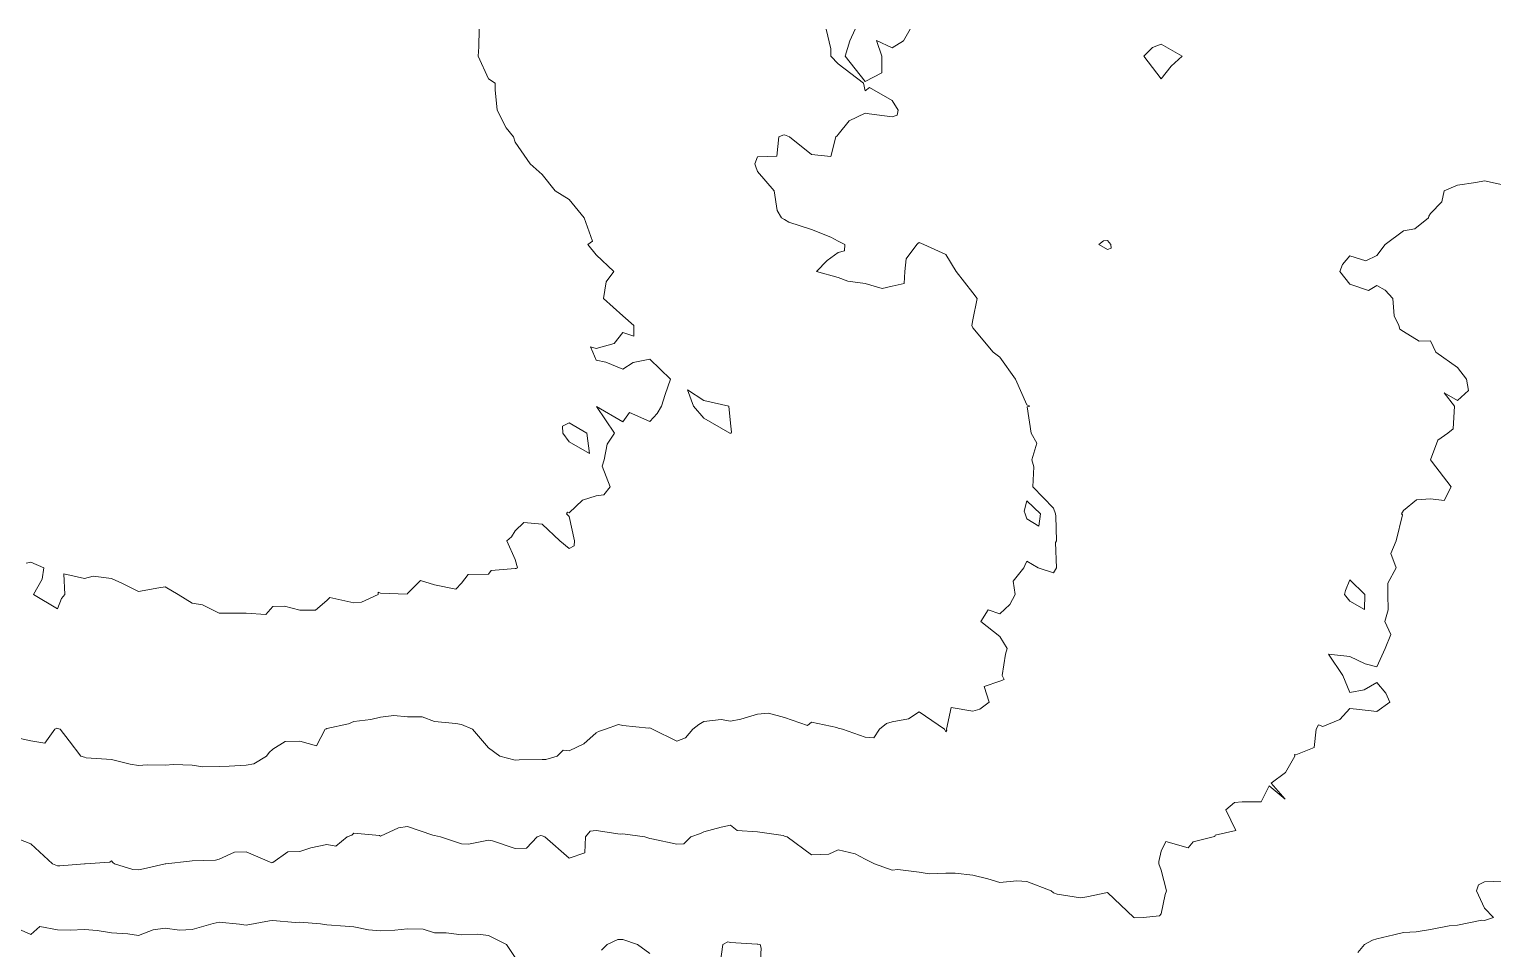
# Model space of a CAD drawing. Extents: x 537850 to 541798, y 6045627 to 6050132.
# Drawn here: x 539999.2 to 540162.2, y 6047636.5 to 6047739 of the extents above; entities that cross this region are included whole.
import ezdxf

# ---------------------------------------------------------------- set-up
doc = ezdxf.new("R2010")
doc.units = 0
doc.header["$LTSCALE"] = 5
doc.linetypes.add('DASHED2', pattern=[9.525, 6.35, -3.175])
doc.layers.add('Contour_Line_Intermediate', color=7, linetype='DASHED2', true_color=0xd9d9d9)

msp = doc.modelspace()

# ---------------------------------------------------------------- linework, layer by layer
at = {"layer": 'Contour_Line_Intermediate', "linetype": 'Continuous', "lineweight": 13, "flags": 128}
for points, elevation in [([(539997.148, 6047660.168), (539999.325, 6047659.708), (540000.883, 6047659.432), (540002.026, 6047660.99), (540002.23, 6047661.085), (540002.325, 6047661.084), (540002.603, 6047660.99), (540003.629, 6047659.686), (540004.921, 6047657.99), (540005.325, 6047657.869), (540005.502, 6047657.813), (540008.325, 6047657.612), (540010.408, 6047657.074), (540011.325, 6047656.955), (540012.315, 6047657), (540014.325, 6047656.98), (540015.247, 6047657.068), (540017.324, 6047656.987), (540018.502, 6047656.813), (540020.324, 6047656.847), (540021.443, 6047656.872), (540023.324, 6047656.967), (540024.181, 6047657.134), (540025.603, 6047657.99), (540025.912, 6047658.403), (540026.324, 6047658.767), (540027.681, 6047659.633), (540029.324, 6047659.662), (540031.172, 6047659.142), (540032.126, 6047660.99), (540032.274, 6047661.04), (540032.324, 6047661.079), (540034.731, 6047661.582), (540035.324, 6047661.829), (540037.246, 6047662.068), (540038.323, 6047662.332), (540039.787, 6047662.527), (540041.323, 6047662.349), (540042.946, 6047662.367), (540044.323, 6047661.836), (540046.689, 6047661.624), (540047.323, 6047661.509), (540048.557, 6047660.99), (540050.323, 6047658.906), (540051.621, 6047657.99), (540053.323, 6047657.519), (540053.753, 6047657.56), (540056.322, 6047657.622), (540056.712, 6047657.601), (540057.978, 6047657.99), (540058.664, 6047658.648), (540059.322, 6047658.581), (540060.959, 6047659.354), (540062.322, 6047660.571), (540062.592, 6047660.721), (540063.373, 6047660.99), (540064.817, 6047661.496), (540065.322, 6047661.417), (540068.203, 6047661.109), (540068.322, 6047661.126), (540068.622, 6047660.99), (540071.322, 6047659.641), (540072.277, 6047660.035), (540073.12, 6047660.99), (540073.794, 6047661.518), (540074.322, 6047661.842), (540076.251, 6047662.061), (540077.321, 6047661.895), (540078.444, 6047662.113), (540080.321, 6047662.665), (540081.545, 6047662.766), (540083.321, 6047662.281), (540085.904, 6047661.408), (540086.321, 6047661.768), (540089.147, 6047661.165), (540089.321, 6047661.1), (540089.785, 6047660.99), (540092.321, 6047660.112), (540093.295, 6047660.016), (540093.909, 6047660.99), (540094.7, 6047661.611), (540095.321, 6047661.803), (540097.15, 6047662.161), (540098.32, 6047662.916), (540101.15, 6047660.99), (540101.32, 6047660.686), (540101.417, 6047660.894), (540101.38, 6047660.99), (540101.907, 6047663.404), (540104.32, 6047662.988), (540105.096, 6047663.215), (540106.136, 6047663.99), (540105.571, 6047665.739), (540107.32, 6047666.33), (540107.793, 6047666.517), (540107.586, 6047666.99), (540107.949, 6047669.361), (540108.132, 6047669.99), (540107.32, 6047671.33), (540105.199, 6047672.99), (540106.025, 6047674.285), (540107.32, 6047673.858), (540108.43, 6047674.879), (540109.031, 6047675.989), (540108.806, 6047677.503), (540110.013, 6047678.989), (540110.092, 6047679.217), (540110.32, 6047679.727), (540111.578, 6047678.989), (540113.32, 6047678.419), (540113.509, 6047678.8), (540113.642, 6047678.989), (540113.53, 6047681.779), (540113.622, 6047681.989), (540113.567, 6047684.742), (540113.532, 6047684.989), (540113.32, 6047685.627), (540111.004, 6047687.989), (540111.096, 6047690.213), (540110.903, 6047690.989), (540111.436, 6047692.873), (540110.817, 6047693.989), (540110.384, 6047696.925), (540110.681, 6047696.988), (540110.32, 6047697.151), (540109.056, 6047699.988), (540107.32, 6047702.456), (540106.585, 6047702.988), (540104.32, 6047705.705), (540104.21, 6047705.988), (540104.32, 6047706.611), (540104.796, 6047708.988), (540104.32, 6047709.62), (540102.464, 6047711.988), (540101.32, 6047713.873), (540098.851, 6047714.988), (540098.32, 6047715.227), (540098.199, 6047715.109), (540098.059, 6047714.988), (540096.902, 6047713.407), (540096.744, 6047711.988), (540096.643, 6047710.666), (540095.321, 6047710.368), (540094.196, 6047710.113), (540092.321, 6047710.648), (540090.402, 6047710.906), (540089.321, 6047711.341), (540086.907, 6047711.988), (540088.084, 6047713.225), (540089.321, 6047714.096), (540090.005, 6047714.303), (540090.062, 6047714.988), (540089.321, 6047715.387), (540088.504, 6047715.804), (540086.321, 6047716.66), (540083.811, 6047717.498), (540083.321, 6047717.77), (540082.975, 6047717.987), (540082.524, 6047718.785), (540082.185, 6047720.987), (540080.321, 6047723.12), (540080.113, 6047723.779), (540080.015, 6047723.987), (540080.321, 6047724.787), (540082.461, 6047724.847), (540082.685, 6047726.987), (540083.125, 6047727.183), (540083.321, 6047727.232), (540083.887, 6047726.987), (540086.321, 6047725.016), (540088.507, 6047724.801), (540089.06, 6047726.987), (540089.189, 6047727.119), (540089.321, 6047727.249), (540090.521, 6047728.786), (540092.321, 6047729.641), (540092.746, 6047729.562), (540095.321, 6047729.216), (540095.889, 6047729.419), (540095.991, 6047729.987), (540095.321, 6047731.04), (540092.81, 6047732.497), (540092.321, 6047732.117), (540092.115, 6047732.987), (540089.321, 6047735.148), (540088.497, 6047735.987), (540088.485, 6047736.823), (540087.957, 6047738.986)], 896.957), ([(539998.806, 6047679.509), (539999.325, 6047679.613), (540000.784, 6047678.989), (540000.595, 6047677.72), (539999.652, 6047675.989), (540002.325, 6047674.396), (540002.759, 6047675.556), (540003.147, 6047675.989), (540003.004, 6047678.311), (540005.325, 6047677.799), (540006.277, 6047678.037), (540008.325, 6047677.786), (540009.572, 6047677.237), (540011.325, 6047676.318), (540013.586, 6047676.728), (540014.325, 6047676.867), (540015.772, 6047675.989), (540017.324, 6047675.03), (540018.474, 6047674.84), (540020.324, 6047673.916), (540022.38, 6047673.934), (540023.324, 6047673.905), (540025.545, 6047673.768), (540026.324, 6047674.643), (540027.618, 6047674.696), (540029.324, 6047674.235), (540031.059, 6047674.254), (540032.324, 6047675.346), (540032.651, 6047675.662), (540035.324, 6047675.069), (540036.177, 6047675.136), (540038.036, 6047675.989), (540038.048, 6047676.265), (540038.323, 6047676.152), (540041.281, 6047676.032), (540041.323, 6047676.103), (540042.766, 6047677.547), (540044.323, 6047677.08), (540046.703, 6047676.609), (540047.323, 6047677.27), (540048.084, 6047678.228), (540050.323, 6047678.262), (540050.636, 6047678.676), (540053.323, 6047678.883), (540053.428, 6047678.884), (540053.556, 6047678.989), (540053.323, 6047679.91), (540052.387, 6047681.989), (540052.886, 6047682.426), (540053.323, 6047683.089), (540054.292, 6047684.02), (540056.322, 6047683.854), (540058.277, 6047681.989), (540059.322, 6047681.119), (540059.896, 6047681.416), (540059.914, 6047681.989), (540059.322, 6047684.684), (540059.051, 6047684.989), (540059.129, 6047685.182), (540059.322, 6047685.111), (540060.817, 6047686.495), (540062.322, 6047687.007), (540063.211, 6047687.1), (540063.881, 6047687.989), (540062.999, 6047690.312), (540063.242, 6047690.989), (540063.575, 6047692.735), (540064.38, 6047693.989), (540062.375, 6047696.935), (540065.322, 6047695.236), (540066.046, 6047696.264), (540068.322, 6047695.272), (540069.143, 6047696.167), (540069.616, 6047696.988), (540070.026, 6047698.284), (540070.631, 6047699.988), (540068.322, 6047702.24), (540066.475, 6047701.835), (540065.322, 6047701.105), (540063.43, 6047701.88), (540062.322, 6047702.126), (540061.982, 6047702.988), (540061.718, 6047703.592), (540062.322, 6047703.419), (540064.346, 6047703.965), (540065.322, 6047705.206), (540066.518, 6047704.792), (540066.546, 6047705.988), (540065.322, 6047707.041), (540063.166, 6047708.988), (540063.471, 6047710.839), (540064.309, 6047711.988), (540062.322, 6047713.863), (540061.421, 6047714.988), (540061.927, 6047715.383), (540060.996, 6047717.987), (540059.322, 6047720.025), (540057.772, 6047720.987), (540056.322, 6047722.787), (540054.988, 6047723.987), (540053.323, 6047726.391), (540053.109, 6047726.987), (540052.319, 6047727.99), (540051.299, 6047729.987), (540051.071, 6047732.238), (540051.073, 6047732.987), (540050.323, 6047733.473), (540049.184, 6047735.987), (540049.279, 6047737.03), (540049.293, 6047738.986)], 895.957), ([(540091.203, 6047738.986), (540090.602, 6047737.705), (540090.092, 6047735.987), (540092.321, 6047733.172), (540094.169, 6047734.138), (540094.191, 6047735.987), (540093.59, 6047737.717), (540095.321, 6047736.911), (540096.603, 6047737.704), (540097.321, 6047738.986)], 896.957), ([(539997.351, 6047648.991), (539999.325, 6047648.228), (540001.762, 6047645.991), (540002.325, 6047645.762), (540002.556, 6047645.76), (540005.325, 6047645.99), (540005.327, 6047645.989), (540005.384, 6047645.991), (540008.161, 6047646.154), (540008.325, 6047646.334), (540008.481, 6047646.147), (540008.663, 6047645.991), (540010.692, 6047645.358), (540011.325, 6047645.329), (540011.885, 6047645.43), (540014.325, 6047645.986), (540014.328, 6047645.988), (540014.387, 6047645.991), (540017.033, 6047646.282), (540017.324, 6047646.337), (540019.914, 6047646.401), (540020.324, 6047646.505), (540022.046, 6047647.269), (540023.324, 6047647.336), (540026.201, 6047646.114), (540026.324, 6047646.132), (540027.976, 6047647.338), (540029.324, 6047647.378), (540030.56, 6047647.754), (540032.324, 6047648.157), (540033.343, 6047647.972), (540034.591, 6047648.991), (540035.117, 6047649.198), (540035.324, 6047649.403), (540038.181, 6047649.134), (540038.323, 6047649.072), (540040.314, 6047650), (540041.323, 6047650.154), (540044.121, 6047649.193), (540044.323, 6047649.153), (540044.977, 6047648.991), (540047.323, 6047648.211), (540048.118, 6047648.195), (540050.323, 6047648.639), (540050.771, 6047648.543), (540053.323, 6047647.702), (540054.586, 6047647.727), (540055.767, 6047648.991), (540056.166, 6047649.147), (540056.322, 6047649.12), (540056.606, 6047648.991), (540059.322, 6047646.619), (540061.094, 6047647.219), (540061.164, 6047648.991), (540061.678, 6047649.635), (540062.322, 6047649.692), (540065.019, 6047649.294), (540065.322, 6047649.331), (540067.754, 6047648.991), (540068.322, 6047648.809), (540068.535, 6047648.778), (540071.322, 6047648.172), (540072.107, 6047648.206), (540072.906, 6047648.991), (540073.958, 6047649.354), (540074.322, 6047649.557), (540076.257, 6047650.056), (540077.321, 6047650.307), (540078.036, 6047649.705), (540080.321, 6047649.534), (540083.187, 6047649.125), (540083.321, 6047649.081), (540083.639, 6047648.991), (540086.321, 6047646.995), (540088.25, 6047647.062), (540089.321, 6047647.53), (540091.211, 6047647.1), (540092.321, 6047646.487), (540093.348, 6047645.991), (540095.321, 6047645.264), (540095.973, 6047645.338), (540098.32, 6047645.07), (540099.429, 6047644.882), (540101.32, 6047644.958), (540102.356, 6047644.955), (540104.32, 6047644.734), (540105.994, 6047644.317), (540107.32, 6047643.898), (540109.208, 6047644.103), (540110.32, 6047644.02), (540113.029, 6047642.991), (540113.32, 6047642.766), (540113.72, 6047642.591), (540116.32, 6047642.191), (540117.018, 6047642.292), (540119.319, 6047642.798), (540122.256, 6047639.991), (540122.319, 6047639.969), (540122.342, 6047639.969), (540123.3, 6047639.991), (540125.122, 6047640.189), (540125.319, 6047640.423), (540125.753, 6047642.557), (540125.894, 6047642.991), (540125.319, 6047645.276), (540125.048, 6047645.991), (540125.056, 6047646.255), (540125.319, 6047647.399), (540125.831, 6047648.479), (540128.319, 6047647.765), (540128.871, 6047648.439), (540131.109, 6047648.991), (540131.267, 6047649.043), (540131.319, 6047649.186), (540133.605, 6047649.705), (540132.502, 6047651.991), (540133.484, 6047652.826), (540134.319, 6047652.894), (540136.429, 6047652.88), (540137.319, 6047654.682), (540139.103, 6047653.206), (540137.565, 6047654.99), (540139.15, 6047656.159), (540140.213, 6047657.99), (540140.146, 6047658.163), (540140.318, 6047658.142), (540142.358, 6047658.951), (540142.57, 6047660.99), (540142.825, 6047661.484), (540143.318, 6047661.3), (540145.221, 6047662.087), (540146.318, 6047663.283), (540147.076, 6047663.232), (540149.318, 6047662.963), (540150.799, 6047663.99), (540150.334, 6047665.006), (540149.318, 6047666.192), (540147.933, 6047665.375), (540146.318, 6047665.063), (540145.529, 6047666.99), (540143.958, 6047669.35), (540146.318, 6047669.103), (540148.042, 6047668.266), (540149.318, 6047667.95), (540150.247, 6047669.99), (540150.88, 6047671.552), (540150.23, 6047672.99), (540150.609, 6047674.281), (540150.569, 6047675.989), (540150.578, 6047677.25), (540151.472, 6047678.989), (540150.901, 6047680.572), (540151.477, 6047681.989), (540152.189, 6047684.86), (540152.078, 6047684.989), (540152.318, 6047685.366), (540153.76, 6047686.547), (540155.318, 6047686.658), (540156.822, 6047686.485), (540157.627, 6047687.989), (540155.442, 6047690.864), (540155.331, 6047690.989), (540156.123, 6047693.183), (540157.259, 6047693.989), (540157.847, 6047694.459), (540157.993, 6047696.988), (540156.835, 6047698.471), (540158.318, 6047697.632), (540159.561, 6047698.745), (540159.32, 6047699.988), (540158.318, 6047701.304), (540155.895, 6047702.988), (540155.318, 6047704.256), (540154.068, 6047704.238), (540152.318, 6047705.296), (540151.882, 6047705.552), (540151.779, 6047705.988), (540151.269, 6047707.037), (540151.117, 6047708.988), (540150.259, 6047709.929), (540149.318, 6047710.421), (540148.421, 6047709.885), (540146.318, 6047710.594), (540145.206, 6047711.988), (540145.519, 6047712.787), (540146.318, 6047713.755), (540148.116, 6047713.19), (540149.318, 6047713.782), (540150.25, 6047714.988), (540152.318, 6047716.535), (540153.569, 6047716.737), (540155.075, 6047717.987), (540155.141, 6047718.164), (540155.318, 6047718.454), (540156.559, 6047719.746), (540156.838, 6047720.987), (540157.894, 6047721.411), (540158.318, 6047721.619), (540160.38, 6047721.925), (540161.317, 6047722.105), (540163.725, 6047721.579)], 897.957), ([(540147.218, 6047636.091), (540147.975, 6047636.991), (540148.833, 6047637.476), (540149.318, 6047637.616), (540151.225, 6047638.084), (540152.318, 6047638.336), (540153.722, 6047638.396), (540155.318, 6047638.654), (540157.406, 6047639.079), (540158.318, 6047639.163), (540161.02, 6047639.694), (540161.317, 6047639.674), (540162.322, 6047639.991), (540161.317, 6047641.035), (540160.434, 6047642.991), (540160.668, 6047643.64), (540161.317, 6047643.966), (540163.259, 6047644.05)], 898.957), ([(539997.275, 6047639.042), (539999.325, 6047638.099), (540000.331, 6047638.985), (540002.325, 6047638.618), (540003.708, 6047638.609), (540005.325, 6047638.669), (540006.748, 6047638.568), (540008.325, 6047638.281), (540010.131, 6047638.185), (540011.325, 6047638.004), (540012.973, 6047638.64), (540014.325, 6047638.826), (540015.908, 6047638.575), (540017.324, 6047638.674), (540019.666, 6047639.333), (540020.324, 6047639.487), (540022.594, 6047639.261), (540023.324, 6047639.138), (540025.952, 6047639.619), (540026.324, 6047639.655), (540028.785, 6047639.453), (540029.324, 6047639.477), (540031.614, 6047639.282), (540032.324, 6047639.199), (540034.371, 6047639.038), (540035.324, 6047638.983), (540036.964, 6047638.632), (540038.323, 6047638.518), (540039.913, 6047638.581), (540041.323, 6047638.747), (540043.044, 6047638.713), (540044.323, 6047638.296), (540045.616, 6047638.285), (540047.323, 6047638.055), (540049.149, 6047638.165), (540050.323, 6047637.993), (540052.344, 6047636.991), (540053.323, 6047635.559)], 898.957), ([(540062.935, 6047636.378), (540063.569, 6047636.991), (540064.75, 6047637.564), (540065.322, 6047637.561), (540066.958, 6047636.991), (540068.322, 6047635.991)], 898.957), ([(540076.194, 6047635.119), (540076.447, 6047636.991), (540077.03, 6047637.283), (540077.321, 6047637.213), (540080.291, 6047637.022), (540080.321, 6047637.033), (540080.365, 6047637.035), (540080.597, 6047636.991), (540080.74, 6047636.573), (540080.568, 6047633.992)], 898.957)]:
    msp.add_lwpolyline(points, dxfattribs=dict(at, elevation=elevation))
for points, elevation in [([(540126.426, 6047734.88), (540127.635, 6047735.987), (540125.319, 6047737.331), (540124.35, 6047736.956), (540123.384, 6047735.987), (540125.319, 6047733.467), (540126.426, 6047734.88)], 896.957), ([(540119.703, 6047714.988), (540119.319, 6047715.443), (540118.892, 6047715.415), (540118.37, 6047714.988), (540119.319, 6047714.431), (540119.711, 6047714.596), (540119.703, 6047714.988)], 896.957), ([(540077.375, 6047693.989), (540077.407, 6047694.074), (540077.321, 6047695.084), (540077.126, 6047696.988), (540074.322, 6047697.623), (540072.504, 6047698.806), (540073.191, 6047696.988), (540074.322, 6047695.661), (540077.229, 6047693.989), (540077.321, 6047693.959), (540077.375, 6047693.989)], 895.957), ([(540061.289, 6047693.989), (540059.322, 6047695.135), (540058.571, 6047694.74), (540058.616, 6047693.989), (540059.322, 6047692.993), (540061.588, 6047691.723), (540061.289, 6047693.989)], 895.957), ([(540111.681, 6047683.628), (540111.847, 6047684.989), (540110.32, 6047686.45), (540110.034, 6047685.275), (540110.152, 6047684.989), (540110.32, 6047684.418), (540111.681, 6047683.628)], 896.957), ([(540146.318, 6047677.631), (540145.857, 6047676.451), (540145.726, 6047675.989), (540146.318, 6047675.243), (540147.965, 6047674.343), (540148.006, 6047675.989), (540146.318, 6047677.631)], 897.957)]:
    msp.add_lwpolyline(points, close=True, dxfattribs=dict(at, elevation=elevation))

doc.saveas('drawing.dxf')
